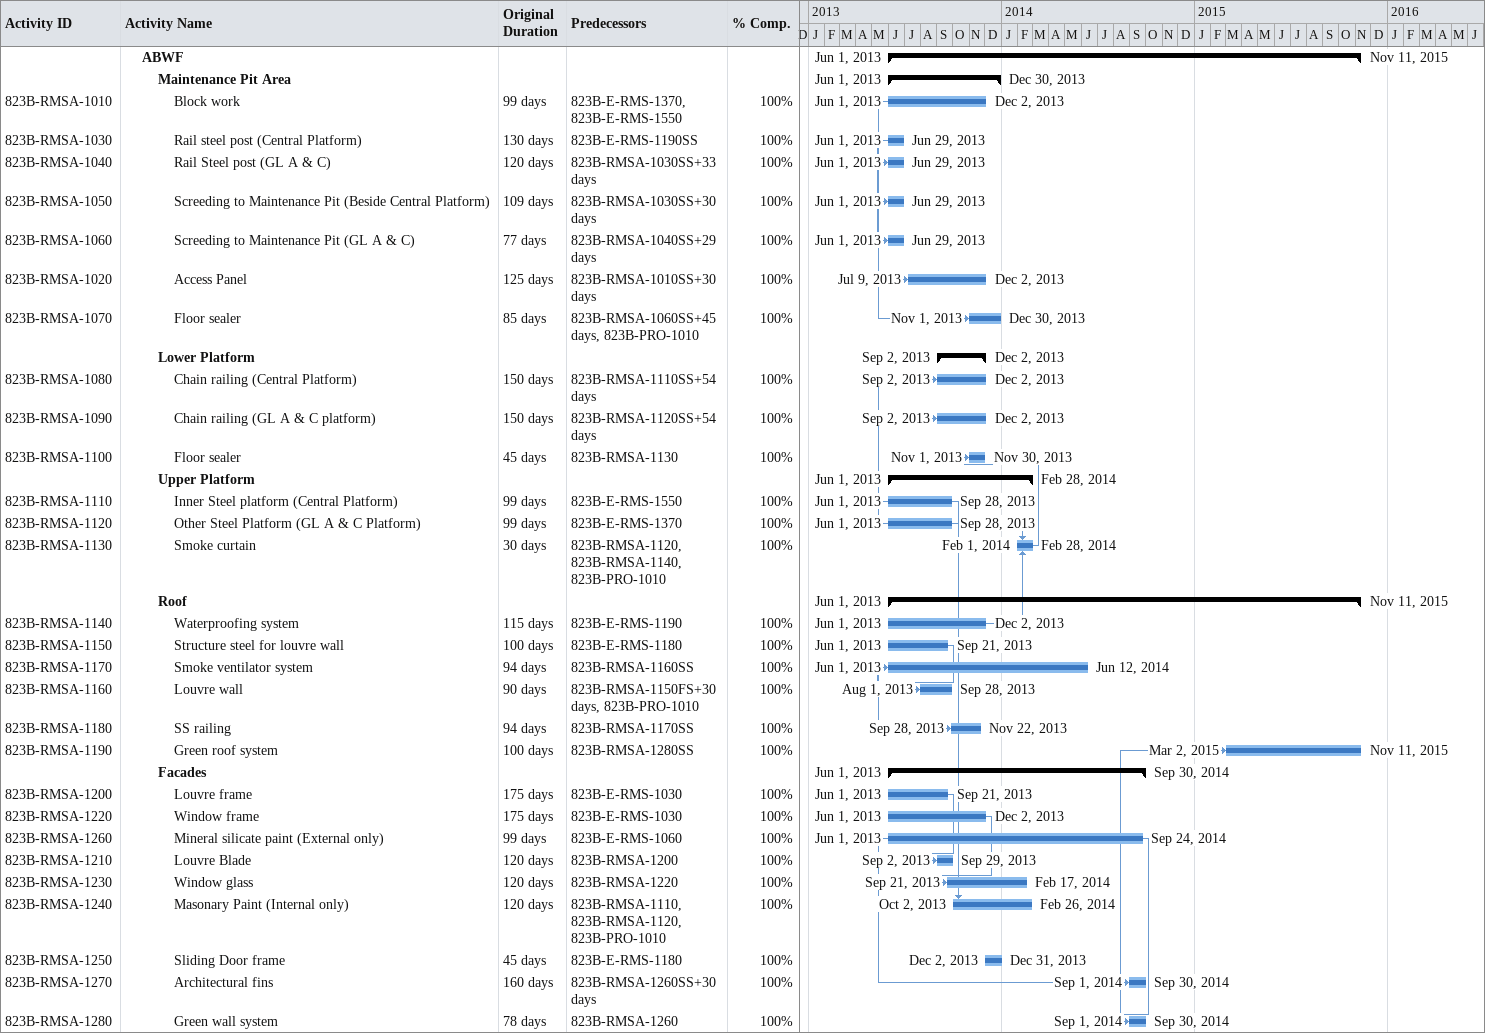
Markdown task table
| ID | Level | Task | Original duration | Start | Finish | Predecessors | % complete |
|---|---|---|---|---|---|---|---|
|  | 2 | **ABWF** |  | 2013-06-01 | 2015-11-11 |  |  |
|  | 3 | **Maintenance Pit Area** |  | 2013-06-01 | 2013-12-30 |  |  |
| 823B-RMSA-1010 | 4 | Block work | 99d | 2013-06-01 | 2013-12-02 | 823B-E-RMS-1370, 823B-E-RMS-1550 | 100 |
| 823B-RMSA-1030 | 4 | Rail steel post (Central Platform) | 130d | 2013-06-01 | 2013-06-29 | 823B-E-RMS-1190SS | 100 |
| 823B-RMSA-1040 | 4 | Rail Steel post (GL A & C) | 120d | 2013-06-01 | 2013-06-29 | 823B-RMSA-1030SS+33d | 100 |
| 823B-RMSA-1050 | 4 | Screeding to Maintenance Pit (Beside Central Platform) | 109d | 2013-06-01 | 2013-06-29 | 823B-RMSA-1030SS+30d | 100 |
| 823B-RMSA-1060 | 4 | Screeding to Maintenance Pit (GL A & C) | 77d | 2013-06-01 | 2013-06-29 | 823B-RMSA-1040SS+29d | 100 |
| 823B-RMSA-1020 | 4 | Access Panel | 125d | 2013-07-09 | 2013-12-02 | 823B-RMSA-1010SS+30d | 100 |
| 823B-RMSA-1070 | 4 | Floor sealer | 85d | 2013-11-01 | 2013-12-30 | 823B-RMSA-1060SS+45d, 823B-PRO-1010 | 100 |
|  | 3 | **Lower Platform** |  | 2013-09-02 | 2013-12-02 |  |  |
| 823B-RMSA-1080 | 4 | Chain railing (Central Platform) | 150d | 2013-09-02 | 2013-12-02 | 823B-RMSA-1110SS+54d | 100 |
| 823B-RMSA-1090 | 4 | Chain railing (GL A & C platform) | 150d | 2013-09-02 | 2013-12-02 | 823B-RMSA-1120SS+54d | 100 |
| 823B-RMSA-1100 | 4 | Floor sealer | 45d | 2013-11-01 | 2013-11-30 | 823B-RMSA-1130 | 100 |
|  | 3 | **Upper Platform** |  | 2013-06-01 | 2014-02-28 |  |  |
| 823B-RMSA-1110 | 4 | Inner Steel platform (Central Platform) | 99d | 2013-06-01 | 2013-09-28 | 823B-E-RMS-1550 | 100 |
| 823B-RMSA-1120 | 4 | Other Steel Platform (GL A & C Platform) | 99d | 2013-06-01 | 2013-09-28 | 823B-E-RMS-1370 | 100 |
| 823B-RMSA-1130 | 4 | Smoke curtain | 30d | 2014-02-01 | 2014-02-28 | 823B-RMSA-1120, 823B-RMSA-1140, 823B-PRO-1010 | 100 |
|  | 3 | **Roof** |  | 2013-06-01 | 2015-11-11 |  |  |
| 823B-RMSA-1140 | 4 | Waterproofing system | 115d | 2013-06-01 | 2013-12-02 | 823B-E-RMS-1190 | 100 |
| 823B-RMSA-1150 | 4 | Structure steel for louvre wall | 100d | 2013-06-01 | 2013-09-21 | 823B-E-RMS-1180 | 100 |
| 823B-RMSA-1170 | 4 | Smoke ventilator system | 94d | 2013-06-01 | 2014-06-12 | 823B-RMSA-1160SS | 100 |
| 823B-RMSA-1160 | 4 | Louvre wall | 90d | 2013-08-01 | 2013-09-28 | 823B-RMSA-1150FS+30d, 823B-PRO-1010 | 100 |
| 823B-RMSA-1180 | 4 | SS railing | 94d | 2013-09-28 | 2013-11-22 | 823B-RMSA-1170SS | 100 |
| 823B-RMSA-1190 | 4 | Green roof system | 100d | 2015-03-02 | 2015-11-11 | 823B-RMSA-1280SS | 100 |
|  | 3 | **Facades** |  | 2013-06-01 | 2014-09-30 |  |  |
| 823B-RMSA-1200 | 4 | Louvre frame | 175d | 2013-06-01 | 2013-09-21 | 823B-E-RMS-1030 | 100 |
| 823B-RMSA-1220 | 4 | Window frame | 175d | 2013-06-01 | 2013-12-02 | 823B-E-RMS-1030 | 100 |
| 823B-RMSA-1260 | 4 | Mineral silicate paint (External only) | 99d | 2013-06-01 | 2014-09-24 | 823B-E-RMS-1060 | 100 |
| 823B-RMSA-1210 | 4 | Louvre Blade | 120d | 2013-09-02 | 2013-09-29 | 823B-RMSA-1200 | 100 |
| 823B-RMSA-1230 | 4 | Window glass | 120d | 2013-09-21 | 2014-02-17 | 823B-RMSA-1220 | 100 |
| 823B-RMSA-1240 | 4 | Masonary Paint (Internal only) | 120d | 2013-10-02 | 2014-02-26 | 823B-RMSA-1110, 823B-RMSA-1120, 823B-PRO-1010 | 100 |
| 823B-RMSA-1250 | 4 | Sliding Door frame | 45d | 2013-12-02 | 2013-12-31 | 823B-E-RMS-1180 | 100 |
| 823B-RMSA-1270 | 4 | Architectural fins | 160d | 2014-09-01 | 2014-09-30 | 823B-RMSA-1260SS+30d | 100 |
| 823B-RMSA-1280 | 4 | Green wall system | 78d | 2014-09-01 | 2014-09-30 | 823B-RMSA-1260 | 100 |
